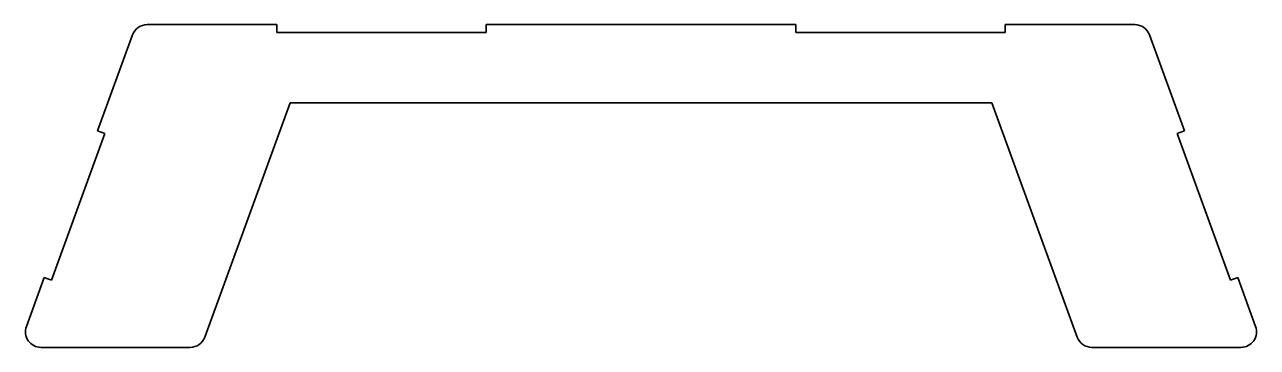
# Model space of a CAD drawing. Header units: inches. Extents: x 0 to 237, y 0 to 62.
import ezdxf

# ---------------------------------------------------------------- set-up
doc = ezdxf.new("R2010")
doc.units = ezdxf.units.IN
doc.header["$MEASUREMENT"] = 0
doc.layers.add('SIMUMAK Visible (ISO)', color=7, linetype='Continuous', lineweight=35)

# ---------------------------------------------------------------- blocks, each defined once
blk = doc.blocks.new('CDR-INSMT-V029-CTT001_Chapas Soldadas 2_4_CDR-INSMT-V029-CTT001')
at = {"layer": 'SIMUMAK Visible (ISO)'}
for p, q in [((-94.83, 31), (-69.93, 31)), ((-69.93, 29.5), (-69.93, 31)), ((-29.73, 31), (29.73, 31)), ((-29.73, 31), (-29.73, 29.5)), ((29.73, 29.5), (29.73, 31)), ((69.93, 31), (94.83, 31)), ((69.93, 31), (69.93, 29.5)), ((-104.35, 10.61), (-97.65, 29.03)), ((-29.73, 29.5), (-69.93, 29.5)), ((69.93, 29.5), (29.73, 29.5)), ((97.65, 29.03), (104.35, 10.61)), ((-67.39, 16), (-83.78, -29.03)), ((67.39, 16), (-67.39, 16)), ((83.78, -29.03), (67.39, 16)), ((-102.94, 10.1), (-113.21, -18.09)), ((-104.35, 10.61), (-102.94, 10.1)), ((102.94, 10.1), (104.35, 10.61)), ((113.21, -18.09), (102.94, 10.1)), ((-118.03, -26.97), (-114.61, -17.58)), ((-113.21, -18.09), (-114.61, -17.58)), ((114.61, -17.58), (113.21, -18.09)), ((114.61, -17.58), (118.03, -26.97)), ((-86.6, -31), (-115.22, -31)), ((115.22, -31), (86.6, -31))]:
    blk.add_line(p, q, dxfattribs=at)
at = {"layer": 'SIMUMAK Visible (ISO)', "extrusion": (0, 0, -1)}
for centre, start, end in [((94.83, 28), 20, 90), ((-94.83, 28), 90, 160), ((115.22, -28), 270, 20), ((-115.22, -28), 160, 270), ((86.6, -28), 200, 270), ((-86.6, -28), 270, 340)]:
    blk.add_arc(centre, 3, start, end, dxfattribs=at)

msp = doc.modelspace()

# ---------------------------------------------------------------- block references
msp.add_blockref('CDR-INSMT-V029-CTT001_Chapas Soldadas 2_4_CDR-INSMT-V029-CTT001', (118.19, 31))

doc.saveas('drawing.dxf')
